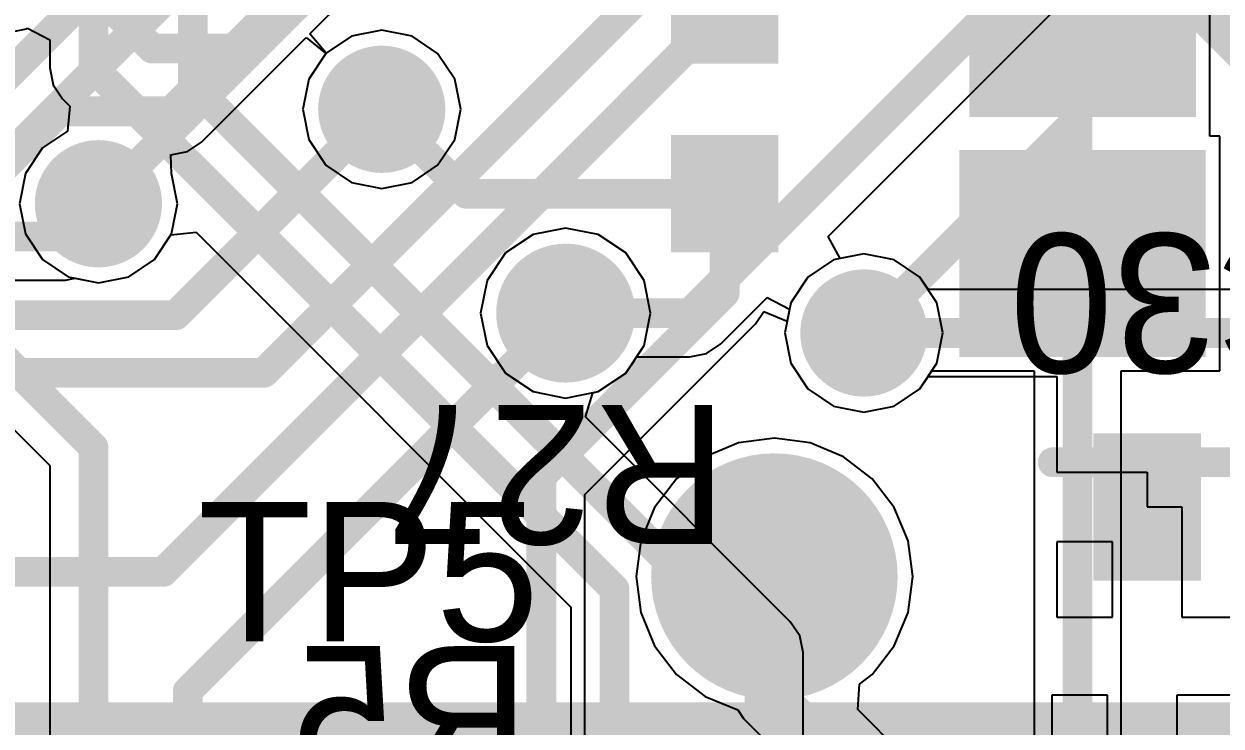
# Model space of a CAD drawing. Header units: millimetres. Extents: x 73 to 190, y 73 to 267.
# Drawn here: x 105.9 to 111.92, y 95.1 to 98.63 of the extents above; entities that cross this region are included whole.
import ezdxf

# ---------------------------------------------------------------- set-up
doc = ezdxf.new("R2010")
doc.units = ezdxf.units.MM
for name, color, linetype in [('BottomLayer', 5, 'Continuous'), ('BottomOverlay', 54, 'Continuous'), ('BottomPaste', 16, 'Continuous'), ('BottomSolder', 6, 'Continuous'), ('DrillDrawing', 1, 'Continuous'), ('MidLayer1', 16, 'Continuous'), ('MidLayer2', 76, 'Continuous'), ('MultiLayer', 9, 'Continuous'), ('TopLayer', 1, 'Continuous'), ('TopOverlay', 2, 'Continuous'), ('TopPaste', 8, 'Continuous'), ('TopSolder', 216, 'Continuous'), ('ViaHoleLayer', 16, 'Continuous')]:
    doc.layers.add(name, color=color, linetype=linetype)

msp = doc.modelspace()

# ---------------------------------------------------------------- linework, layer by layer
at = {"layer": 'BottomLayer'}
for p, q in [((109.94594216, 97.56093518), (112.5519085, 100.16689898)), ((105.7500044, 98.57238858), (105.91364644, 98.60493867999999)), ((105.91364644, 98.60493867999999), (105.91876454, 98.60835752)), ((105.91876454, 98.60835752), (106.03076838, 98.54848971999999)), ((106.03076838, 98.54848971999999), (106.03076838, 98.40762894)), ((106.03076838, 98.40762894), (106.04745364, 98.32374035999999)), ((106.04745364, 98.32374035999999), (106.0949745, 98.25262543999999)), ((106.0949745, 98.25262543999999), (106.13141842, 98.21618151999999)), ((106.13141842, 98.21618151999999), (106.11896988, 98.08979112)), ((106.11896988, 98.08979112), (105.99382662, 98.00617177999999)), ((105.99382662, 98.00617177999999), (105.90762918, 97.87716771999999)), ((105.90762918, 97.87716771999999), (105.87736, 97.72499886)), ((105.87736, 97.72499886), (105.90762918, 97.57283)), ((105.90762918, 97.57283), (105.99382662, 97.44382594)), ((106.55617246, 97.44382594), (106.6397918, 97.5689692)), ((106.6397918, 97.5689692), (106.76617966, 97.58141773999999)), ((106.76617966, 97.58141773999999), (108.65174358, 95.69585382)), ((110.00580996, 97.44893134), (109.94594216, 97.56093518)), ((105.99382662, 97.44382594), (106.12283068, 97.35762849999999)), ((106.4271684, 97.35762849999999), (106.55617246, 97.44382594)), ((110.12499946, 97.47263969999999), (110.00580996, 97.44893134)), ((110.27716832, 97.44237052), (110.12499946, 97.47263969999999)), ((110.40617238, 97.35617307999999), (110.27716832, 97.44237052)), ((106.12283068, 97.35762849999999), (106.27499954, 97.32735932)), ((106.27499954, 97.32735932), (106.4271684, 97.35762849999999)), ((110.44757438, 97.29420977999999), (110.40617238, 97.35617307999999)), ((109.40500344, 97.01999646), (109.63906444, 97.25405746)), ((109.63906444, 97.25405746), (109.75106828, 97.19418965999999)), ((114.25408188, 97.29420977999999), (110.44757438, 97.29420977999999)), ((109.75106828, 97.19418965999999), (109.72735992, 97.07500015999999)), ((109.72735992, 97.07500015999999), (109.7576291, 96.9228313)), ((109.33388852, 96.9724756), (109.40500344, 97.01999646)), ((108.92737168, 96.8726282), (108.98293672, 96.95579034)), ((108.98293672, 96.95579034), (109.24999994, 96.95579034)), ((109.24999994, 96.95579034), (109.33388852, 96.9724756)), ((109.7576291, 96.9228313), (109.84382654, 96.79382724)), ((108.78864196, 96.77993344), (108.92737168, 96.8726282)), ((110.40617238, 96.79382724), (110.44757438, 96.85579054)), ((110.44757438, 96.85579054), (111.09599066, 96.85579054)), ((111.09599066, 96.85579054), (111.09599066, 96.75400766)), ((108.72471778, 96.6530198), (108.76158334, 96.77455117999999)), ((108.76158334, 96.77455117999999), (108.78864196, 96.77993344)), ((109.84382654, 96.79382724), (109.9728306, 96.70762979999999)), ((110.27716832, 96.70762979999999), (110.40617238, 96.79382724)), ((109.9728306, 96.70762979999999), (110.12499946, 96.67736061999999)), ((110.12499946, 96.67736061999999), (110.27716832, 96.70762979999999)), ((111.09599066, 96.75400766), (111.0959932, 96.75400766)), ((111.0959932, 96.75400766), (111.0959932, 96.37500917999999)), ((109.7549875, 95.62275007999999), (108.72471778, 96.6530198)), ((111.0959932, 96.37500917999999), (111.5499928, 96.37500917999999)), ((111.5499928, 96.37500917999999), (111.5499928, 96.2000108)), ((111.5499928, 96.2000108), (111.72499118, 96.2000108)), ((111.72499118, 96.2000108), (111.72499118, 95.64601139999999)), ((111.37499442, 96.02501242), (111.0959932, 96.02501242)), ((111.0959932, 96.02501242), (111.0959932, 95.64601139999999)), ((111.37499442, 95.64601139999999), (111.37499442, 96.02501242)), ((108.65174358, 95.69585382), (108.65174358, 94.72899011999999)), ((109.80250836, 95.55163261999999), (109.7549875, 95.62275007999999)), ((111.0959932, 95.64601139999999), (111.37499442, 95.64601139999999)), ((111.72499118, 95.64601139999999), (112.0039924, 95.64601139999999)), ((109.81919362, 95.46774404), (109.80250836, 95.55163261999999)), ((109.81919362, 93.39757292), (109.81919362, 95.46774404)), ((111.35000082, 95.25398779999999), (111.0709996, 95.25398779999999)), ((111.0709996, 95.25398779999999), (111.0709996, 94.87498678)), ((111.35000082, 94.87498678), (111.35000082, 95.25398779999999)), ((111.9789988, 95.25398779999999), (111.69999758, 95.25398779999999)), ((111.69999758, 95.25398779999999), (111.69999758, 94.6999884))]:
    msp.add_line(p, q, dxfattribs=at)
at = {"layer": 'BottomLayer', "const_width": 0.1499997}
for points in [[(109.24999994, 97.17499996), (112.62499954, 100.54999956)], [(106.249978, 98.40762894), (106.249978, 99.70002919999999)], [(106.7500024, 98.31772563999999), (106.7500024, 99.00000519999999)], [(106.249978, 98.40762894), (108.8709532, 95.78665373999999)], [(106.7500024, 98.31772563999999), (109.599984, 95.46774404)], [(108.62499992, 97.17499996), (109.24999994, 97.17499996)], [(110.12499946, 97.07500015999999), (114.25408188, 97.07500015999999)], [(108.8709532, 93.1464228), (108.8709532, 95.78665373999999)], [(109.599984, 93.074998), (109.599984, 95.46774404)]]:
    msp.add_lwpolyline(points, dxfattribs=at)
at = {"layer": 'BottomLayer'}
for points, const_width in [([(106.21247744, 98.40762894, 1), (106.28747856, 98.40762894, 1)], 0.07499858), ([(106.21247744, 98.40762894, 1), (106.28747856, 98.40762894, 1)], 0.07499858), ([(107.57500202, 98.19999917999999, 1), (107.82499898, 98.19999917999999, 1)], 0.2499995), ([(106.71250184, 98.31772563999999, 1), (106.78750296, 98.31772563999999, 1)], 0.07499858), ([(106.71250184, 98.31772563999999, 1), (106.78750296, 98.31772563999999, 1)], 0.07499858), ([(106.15000106, 97.72499886, 1), (106.39999802, 97.72499886, 1)], 0.2499995), ([(108.48529992, 97.17499996, 1), (108.76469992, 97.17499996, 1)], 0.2794), ([(110.00000098, 97.07500015999999, 1), (110.24999794, 97.07500015999999, 1)], 0.2499995), ([(108.58749936, 97.17499996, 1), (108.66250048, 97.17499996, 1)], 0.07499858), ([(109.21249938, 97.17499996, 1), (109.2875005, 97.17499996, 1)], 0.07499858), ([(109.21249938, 97.17499996, 1), (109.2875005, 97.17499996, 1)], 0.07499858), ([(110.0874989, 97.07500015999999, 1), (110.16250002, 97.07500015999999, 1)], 0.07499858), ([(108.83345264, 95.78665373999999, 1), (108.90845376, 95.78665373999999, 1)], 0.07499858), ([(108.83345264, 95.78665373999999, 1), (108.90845376, 95.78665373999999, 1)], 0.07499858), ([(109.56248344, 95.46774404, 1), (109.63748456, 95.46774404, 1)], 0.07499858), ([(109.56248344, 95.46774404, 1), (109.63748456, 95.46774404, 1)], 0.07499858)]:
    msp.add_lwpolyline(points, format="xyb", close=True, dxfattribs=dict(at, const_width=const_width))
msp.add_solid([(111.7499924, 96.50001019999999), (111.3499932, 96.50001019999999), (111.7499924, 95.9000114), (111.3499932, 95.9000114)], dxfattribs=at)
at = {"layer": 'BottomPaste'}
msp.add_solid([(111.6999925, 96.45001029999999), (111.3999931, 96.45001029999999), (111.6999925, 95.9500113), (111.3999931, 95.9500113)], dxfattribs=at)
at = {"layer": 'BottomSolder'}
for points, const_width in [([(107.54000082, 98.19999917999999, 1), (107.86000018, 98.19999917999999, 1)], 0.31999936), ([(106.11499986, 97.72499886, 1), (106.43499922, 97.72499886, 1)], 0.31999936), ([(108.45030126, 97.17499996, 1), (108.79969858, 97.17499996, 1)], 0.34939986), ([(109.96499978, 97.07500015999999, 1), (110.28499914, 97.07500015999999, 1)], 0.31999936)]:
    msp.add_lwpolyline(points, format="xyb", close=True, dxfattribs=dict(at, const_width=const_width))
msp.add_solid([(111.81999226, 96.57001006), (111.27999334, 96.57001006), (111.81999226, 95.83001154), (111.27999334, 95.83001154)], dxfattribs=at)
at = {"layer": 'DrillDrawing'}
for points, const_width in [([(107.6500006, 98.19999917999999, 1), (107.7500004, 98.19999917999999, 1)], 0.0999998), ([(106.22499964, 97.72499886, 1), (106.32499944, 97.72499886, 1)], 0.0999998), ([(108.54879992, 97.17499996, 1), (108.70119992, 97.17499996, 1)], 0.1524), ([(110.07499956, 97.07500015999999, 1), (110.17499936, 97.07500015999999, 1)], 0.0999998)]:
    msp.add_lwpolyline(points, format="xyb", close=True, dxfattribs=dict(at, const_width=const_width))
at = {"layer": 'MidLayer1'}
for p, q in [((107.33909952, 98.57990443999999), (108.16209508, 99.40289999999999)), ((107.4196607, 98.48174105999999), (107.33909952, 98.57990443999999)), ((107.7000005, 98.59763871999999), (107.54783164, 98.56736954)), ((107.85216936, 98.56736954), (107.7000005, 98.59763871999999)), ((106.79418824, 98.0349957), (107.32009524, 98.56090015999999)), ((107.32009524, 98.56090015999999), (107.41826624, 98.48033136)), ((107.54783164, 98.56736954), (107.41966832, 98.48173344)), ((107.98117342, 98.4811721), (107.85216936, 98.56736954)), ((107.41826624, 98.48033136), (107.33263014, 98.35216804)), ((107.41966832, 98.48173344), (107.4196607, 98.48174105999999)), ((108.06737086, 98.35216804), (107.98117342, 98.4811721)), ((107.33263014, 98.35216804), (107.30236096, 98.19999917999999)), ((108.09764004, 98.19999917999999), (108.06737086, 98.35216804)), ((107.30236096, 98.19999917999999), (107.33263014, 98.04783031999999)), ((108.06737086, 98.04783031999999), (108.09764004, 98.19999917999999)), ((106.72307332, 97.98747483999999), (106.79418824, 98.0349957)), ((107.33263014, 98.04783031999999), (107.41882758, 97.91882625999999)), ((107.98117342, 97.91882625999999), (108.06737086, 98.04783031999999)), ((106.63918474, 97.97078703999999), (106.63918728, 97.97078957999999)), ((106.6423699, 97.87716771999999), (106.63918474, 97.97078703999999)), ((106.63918728, 97.97078957999999), (106.72307332, 97.98747483999999)), ((107.41882758, 97.91882625999999), (107.54783164, 97.83262882)), ((107.85216936, 97.83262882), (107.98117342, 97.91882625999999)), ((106.64237244, 97.87716517999999), (106.6423699, 97.87716771999999)), ((106.6423699, 97.87716264), (106.64237244, 97.87716517999999)), ((106.67263908, 97.72499886), (106.6423699, 97.87716264)), ((107.54783164, 97.83262882), (107.7000005, 97.80235963999999)), ((107.7000005, 97.80235963999999), (107.85216936, 97.83262882)), ((106.6423699, 97.57283), (106.67263908, 97.72499886)), ((106.55617246, 97.44382594), (106.6423699, 97.57283)), ((108.46135788, 97.57006648), (108.32262816, 97.47737172)), ((108.62499992, 97.60261657999999), (108.46135788, 97.57006648)), ((108.78864196, 97.57006648), (108.62499992, 97.60261657999999)), ((108.92737168, 97.47737172), (108.78864196, 97.57006648)), ((106.4271684, 97.35762849999999), (106.55617246, 97.44382594)), ((108.32262816, 97.47737172), (108.2299334, 97.338642)), ((109.02006644, 97.338642), (108.92737168, 97.47737172)), ((109.9728306, 97.44237052), (109.84382654, 97.35617307999999)), ((110.12499946, 97.47263969999999), (109.9728306, 97.44237052)), ((110.27716832, 97.44237052), (110.12499946, 97.47263969999999)), ((110.40617238, 97.35617307999999), (110.27716832, 97.44237052)), ((102.91990084, 97.34079084), (106.11000114, 97.34079084)), ((106.11000114, 97.34079084), (106.1587412, 97.35048601999999)), ((106.1587412, 97.35048601999999), (106.27499954, 97.32735932)), ((106.27499954, 97.32735932), (106.4271684, 97.35762849999999)), ((108.2299334, 97.338642), (108.1973833, 97.17499996)), ((109.05261654, 97.17499996), (109.02006644, 97.338642)), ((109.84382654, 97.35617307999999), (109.7576291, 97.22716901999999)), ((110.49236982, 97.22716901999999), (110.40617238, 97.35617307999999)), ((109.7576291, 97.22716901999999), (109.72735992, 97.07500015999999)), ((110.522639, 97.07500015999999), (110.49236982, 97.22716901999999)), ((108.1973833, 97.17499996), (108.2299334, 97.01135792)), ((109.02006644, 97.01135792), (109.05261654, 97.17499996)), ((109.72735992, 97.07500015999999), (109.7576291, 96.9228313)), ((110.49236982, 96.9228313), (110.522639, 97.07500015999999)), ((108.2299334, 97.01135792), (108.32262816, 96.8726282)), ((108.92737168, 96.8726282), (109.02006644, 97.01135792)), ((109.7576291, 96.9228313), (109.84382654, 96.79382724)), ((110.40617238, 96.79382724), (110.49236982, 96.9228313)), ((108.32262816, 96.8726282), (108.46135788, 96.77993344)), ((108.78864196, 96.77993344), (108.92737168, 96.8726282)), ((108.46135788, 96.77993344), (108.62499992, 96.74738334)), ((108.62499992, 96.74738334), (108.78864196, 96.77993344)), ((109.84382654, 96.79382724), (109.9728306, 96.70762979999999)), ((110.27716832, 96.70762979999999), (110.40617238, 96.79382724)), ((109.9728306, 96.70762979999999), (110.12499946, 96.67736061999999)), ((110.12499946, 96.67736061999999), (110.27716832, 96.70762979999999))]:
    msp.add_line(p, q, dxfattribs=at)
at = {"layer": 'MidLayer1', "const_width": 0.1499997}
for points in [[(106.63918474, 98.18999919999999), (108.9999852, 100.55079966)], [(105.752392, 97.85999985999999), (106.08239134, 98.18999919999999)], [(106.08239134, 98.18999919999999), (106.63918474, 98.18999919999999)], [(106.11000114, 97.56000046), (106.27499954, 97.72499886)], [(98.91504474, 97.56000046), (106.11000114, 97.56000046)]]:
    msp.add_lwpolyline(points, dxfattribs=at)
at = {"layer": 'MidLayer1'}
for points, const_width in [([(107.57500202, 98.19999917999999, 1), (107.82499898, 98.19999917999999, 1)], 0.2499995), ([(106.04489078, 98.18999919999999, 1), (106.1198919, 98.18999919999999, 1)], 0.07499858), ([(106.04489078, 98.18999919999999, 1), (106.1198919, 98.18999919999999, 1)], 0.07499858), ([(106.60168418, 98.18999919999999, 1), (106.6766853, 98.18999919999999, 1)], 0.07499858), ([(106.60168418, 98.18999919999999, 1), (106.6766853, 98.18999919999999, 1)], 0.07499858), ([(106.15000106, 97.72499886, 1), (106.39999802, 97.72499886, 1)], 0.2499995), ([(106.23749898, 97.72499886, 1), (106.3125001, 97.72499886, 1)], 0.07499858), ([(106.07250058, 97.56000046, 1), (106.1475017, 97.56000046, 1)], 0.07499858), ([(106.07250058, 97.56000046, 1), (106.1475017, 97.56000046, 1)], 0.07499858), ([(108.48529992, 97.17499996, 1), (108.76469992, 97.17499996, 1)], 0.2794), ([(110.00000098, 97.07500015999999, 1), (110.24999794, 97.07500015999999, 1)], 0.2499995)]:
    msp.add_lwpolyline(points, format="xyb", close=True, dxfattribs=dict(at, const_width=const_width))
at = {"layer": 'MidLayer2'}
for points, const_width in [([(111.19000114, 98.14000184), (111.19000114, 107.40999854)], 0.1499997), ([(106.27499954, 97.72499886), (109.49438604, 100.94438536)], 0.1499997), ([(107.10759884, 96.8750031), (109.91000116, 99.67740542)], 0.1499997), ([(106.60106188, 95.87349379999999), (110.26000046, 99.53243237999999)], 0.1499997), ([(111.65800122, 98.90200438), (113.7463816, 96.81362399999999)], 0.2499995), ([(105.31431058, 97.45500193999999), (106.7500024, 98.89069375999999)], 0.1499997), ([(105.1941889, 97.74500135999999), (106.249978, 98.80079045999999)], 0.1499997), ([(106.66500384, 97.16500252), (107.7000005, 98.19999917999999)], 0.1499997), ([(110.12499946, 97.07500015999999), (111.19000114, 98.14000184)], 0.1499997), ([(97.39000333999999, 97.16500252), (106.66500384, 97.16500252)], 0.1499997), ([(98.07500324, 96.8750031), (107.10759884, 96.8750031)], 0.1499997), ([(97.47650811999999, 95.87349379999999), (106.60106188, 95.87349379999999)], 0.1499997), ([(96.74295611999999, 95.09198914), (112.07209234, 95.09198914)], 0.2499995)]:
    msp.add_lwpolyline(points, dxfattribs=dict(at, const_width=const_width))
for points, const_width in [([(107.57500202, 98.19999917999999, 1), (107.82499898, 98.19999917999999, 1)], 0.2499995), ([(107.66249994, 98.19999917999999, 1), (107.73750106, 98.19999917999999, 1)], 0.07499858), ([(111.15250058, 98.14000184, 1), (111.2275017, 98.14000184, 1)], 0.07499858), ([(111.15250058, 98.14000184, 1), (111.2275017, 98.14000184, 1)], 0.07499858), ([(106.15000106, 97.72499886, 1), (106.39999802, 97.72499886, 1)], 0.2499995), ([(106.23749898, 97.72499886, 1), (106.3125001, 97.72499886, 1)], 0.07499858), ([(108.48529992, 97.17499996, 1), (108.76469992, 97.17499996, 1)], 0.2794), ([(110.00000098, 97.07500015999999, 1), (110.24999794, 97.07500015999999, 1)], 0.2499995), ([(106.62750328, 97.16500252, 1), (106.7025044, 97.16500252, 1)], 0.07499858), ([(106.62750328, 97.16500252, 1), (106.7025044, 97.16500252, 1)], 0.07499858), ([(110.0874989, 97.07500015999999, 1), (110.16250002, 97.07500015999999, 1)], 0.07499858), ([(107.07009828, 96.8750031, 1), (107.1450994, 96.8750031, 1)], 0.07499858), ([(107.07009828, 96.8750031, 1), (107.1450994, 96.8750031, 1)], 0.07499858), ([(106.56356132, 95.87349379999999, 1), (106.63856244, 95.87349379999999, 1)], 0.07499858), ([(106.56356132, 95.87349379999999, 1), (106.63856244, 95.87349379999999, 1)], 0.07499858)]:
    msp.add_lwpolyline(points, format="xyb", close=True, dxfattribs=dict(at, const_width=const_width))
at = {"layer": 'MultiLayer'}
for points, const_width in [([(107.57500202, 98.19999917999999, 1), (107.82499898, 98.19999917999999, 1)], 0.2499995), ([(106.15000106, 97.72499886, 1), (106.39999802, 97.72499886, 1)], 0.2499995), ([(108.48529992, 97.17499996, 1), (108.76469992, 97.17499996, 1)], 0.2794), ([(110.00000098, 97.07500015999999, 1), (110.24999794, 97.07500015999999, 1)], 0.2499995)]:
    msp.add_lwpolyline(points, format="xyb", close=True, dxfattribs=dict(at, const_width=const_width))
at = {"layer": 'TopLayer'}
for p, q in [((111.86502392, 98.09165802), (111.86502392, 99.90999067999999)), ((111.86502646, 98.09165802), (111.86502392, 98.09165802)), ((111.86502646, 98.06498802), (111.86502646, 98.09165802)), ((111.91502382, 98.06498802), (111.86502646, 98.06498802)), ((111.91502382, 96.88499037999999), (111.91502382, 98.06498802)), ((109.58000436, 97.12080906), (109.62196262, 97.18359785999999)), ((109.62196262, 97.18359785999999), (109.73929284, 97.13499496)), ((109.73929284, 97.13499496), (109.72735992, 97.07500015999999)), ((108.72156818, 96.26237288), (109.58000436, 97.12080906)), ((109.72735992, 97.07500015999999), (109.7576291, 96.9228313)), ((109.7576291, 96.9228313), (109.84382654, 96.79382724)), ((110.40617238, 96.79382724), (110.46708412, 96.88498784)), ((110.46708412, 96.88498784), (110.46708666, 96.88498784)), ((110.46708666, 96.88498784), (110.53502912, 96.88498784)), ((110.53502658, 96.88498784), (110.58494012, 96.88499037999999)), ((110.53502912, 96.88498784), (110.53502658, 96.88498784)), ((110.58494012, 96.88499037999999), (110.58494266, 96.88498784)), ((110.58494266, 96.88498784), (110.58494266, 96.88499037999999)), ((110.58494266, 96.88499037999999), (110.98077118, 96.88499037999999)), ((110.98077118, 96.88499037999999), (110.98077118, 94.66502021999999)), ((111.41919042, 94.66502021999999), (111.41919042, 96.88499037999999)), ((111.41919042, 96.88499037999999), (111.91502382, 96.88499037999999)), ((109.84382654, 96.79382724), (109.9728306, 96.70762979999999)), ((110.27716832, 96.70762979999999), (110.40617238, 96.79382724)), ((109.9728306, 96.70762979999999), (110.12499946, 96.67736061999999)), ((110.12499946, 96.67736061999999), (110.27716832, 96.70762979999999)), ((105.84957494, 96.59037832), (106.03076838, 96.40918488)), ((109.49487372, 96.52223774), (109.32702544, 96.45271032)), ((109.67500036, 96.54595117999999), (109.49487372, 96.52223774)), ((109.855127, 96.52223774), (109.67500036, 96.54595117999999)), ((110.02297528, 96.45271032), (109.855127, 96.52223774)), ((106.03076838, 96.40918488), (106.03076838, 90.23848348)), ((109.32702544, 96.45271032), (109.18288806, 96.3421111)), ((110.16711266, 96.3421111), (110.02297528, 96.45271032)), ((109.18288806, 96.3421111), (109.07228884, 96.19797372)), ((110.27771188, 96.19797372), (110.16711266, 96.3421111)), ((108.72156818, 92.42140773999999), (108.72156818, 96.26237288)), ((109.07228884, 96.19797372), (109.00276142, 96.03012543999999)), ((110.3472393, 96.03012543999999), (110.27771188, 96.19797372)), ((109.00276142, 96.03012543999999), (108.97904798, 95.8499988)), ((110.37095274, 95.8499988), (110.3472393, 96.03012543999999)), ((108.97904798, 95.8499988), (109.00276142, 95.66987216)), ((110.3472393, 95.66987216), (110.37095274, 95.8499988)), ((109.00276142, 95.66987216), (109.07228884, 95.50202388)), ((110.27771188, 95.50202388), (110.3472393, 95.66987216)), ((109.07228884, 95.50202388), (109.18288806, 95.35788649999999)), ((110.16711266, 95.35788649999999), (110.27771188, 95.50202388)), ((109.18288806, 95.35788649999999), (109.32702544, 95.24728728)), ((110.10230202, 95.30815584), (110.16711266, 95.35788649999999)), ((110.09399368, 95.18142508), (110.10230202, 95.30815584)), ((109.32702544, 95.24728728), (109.49047952, 95.17958103999999)), ((109.49047952, 95.17958103999999), (109.51999686, 95.13540789999999)), ((110.61040108, 94.66502021999999), (110.09399368, 95.18142508)), ((109.51999686, 95.13540789999999), (110.30998258, 94.34541963999999))]:
    msp.add_line(p, q, dxfattribs=at)
at = {"layer": 'TopLayer', "const_width": 0.1499997}
for points in [[(106.95561794, 98.50561959999999), (110.87499034, 102.424992)], [(111.1999808, 94.17502119999999), (111.1999808, 100.8249952)], [(106.249978, 98.8008184), (106.5452276, 98.50561959999999)], [(106.5452276, 98.50561959999999), (106.95561794, 98.50561959999999)], [(107.7000005, 98.19999917999999), (108.12500092, 97.77499875999999)], [(108.12500092, 97.77499875999999), (109.42500086, 97.77499875999999)], [(109.42500086, 97.27581255999999), (109.42500086, 97.77499875999999)], [(105.24798102, 97.50198178), (106.249978, 96.4999848)], [(108.50235856, 96.35317026), (109.42500086, 97.27581255999999)], [(106.72500118, 95.27500122), (108.62499992, 97.17499996)], [(106.249978, 89.0459484), (106.249978, 96.4999848)], [(108.50235856, 89.6226427), (108.50235856, 96.35317026)], [(109.67500036, 95.2904114), (109.67500036, 95.8499988)], [(106.72500118, 93.55000086), (106.72500118, 95.27500122)], [(109.67500036, 95.2904114), (110.6654124, 94.29999936)]]:
    msp.add_lwpolyline(points, dxfattribs=at)
at = {"layer": 'TopLayer'}
for points, const_width in [([(106.50772704, 98.50561959999999, 1), (106.58272816, 98.50561959999999, 1)], 0.07499858), ([(106.50772704, 98.50561959999999, 1), (106.58272816, 98.50561959999999, 1)], 0.07499858), ([(106.91811738, 98.50561959999999, 1), (106.9931185, 98.50561959999999, 1)], 0.07499858), ([(106.91811738, 98.50561959999999, 1), (106.9931185, 98.50561959999999, 1)], 0.07499858), ([(107.57500202, 98.19999917999999, 1), (107.82499898, 98.19999917999999, 1)], 0.2499995), ([(107.66249994, 98.19999917999999, 1), (107.73750106, 98.19999917999999, 1)], 0.07499858), ([(106.15000106, 97.72499886, 1), (106.39999802, 97.72499886, 1)], 0.2499995), ([(108.08750036, 97.77499875999999, 1), (108.16250148, 97.77499875999999, 1)], 0.07499858), ([(108.08750036, 97.77499875999999, 1), (108.16250148, 97.77499875999999, 1)], 0.07499858), ([(109.3875003, 97.77499875999999, 1), (109.46250142, 97.77499875999999, 1)], 0.07499858), ([(109.3875003, 97.77499875999999, 1), (109.46250142, 97.77499875999999, 1)], 0.07499858), ([(108.48529992, 97.17499996, 1), (108.76469992, 97.17499996, 1)], 0.2794), ([(109.3875003, 97.27581255999999, 1), (109.46250142, 97.27581255999999, 1)], 0.07499858), ([(109.3875003, 97.27581255999999, 1), (109.46250142, 97.27581255999999, 1)], 0.07499858), ([(110.00000098, 97.07500015999999, 1), (110.24999794, 97.07500015999999, 1)], 0.2499995), ([(108.58749936, 97.17499996, 1), (108.66250048, 97.17499996, 1)], 0.07499858), ([(106.21247744, 96.4999848, 1), (106.28747856, 96.4999848, 1)], 0.07499858), ([(106.21247744, 96.4999848, 1), (106.28747856, 96.4999848, 1)], 0.07499858), ([(108.464858, 96.35317026, 1), (108.53985912, 96.35317026, 1)], 0.07499858), ([(108.464858, 96.35317026, 1), (108.53985912, 96.35317026, 1)], 0.07499858), ([(109.39999964, 95.8499988, 1), (109.95000108, 95.8499988, 1)], 0.5499989), ([(109.6374998, 95.8499988, 1), (109.71250092, 95.8499988, 1)], 0.07499858), ([(106.68750062, 95.27500122, 1), (106.76250174, 95.27500122, 1)], 0.07499858), ([(106.68750062, 95.27500122, 1), (106.76250174, 95.27500122, 1)], 0.07499858), ([(109.6374998, 95.2904114, 1), (109.71250092, 95.2904114, 1)], 0.07499858), ([(109.6374998, 95.2904114, 1), (109.71250092, 95.2904114, 1)], 0.07499858)]:
    msp.add_lwpolyline(points, format="xyb", close=True, dxfattribs=dict(at, const_width=const_width))
for points in [[(111.7250242, 99.83165199999999), (110.7250262, 99.83165199999999), (111.7250242, 98.23165519999999), (110.7250262, 98.23165519999999)], [(109.22500126, 98.94999768), (109.22500126, 98.50000112), (109.62500046, 98.94999768), (109.62500046, 98.50000112)], [(109.22500126, 97.99999704), (109.22500126, 97.55000048), (109.62500046, 97.99999704), (109.62500046, 97.55000048)], [(110.6750263, 97.0249901), (111.7750241, 97.0249901), (110.6750263, 97.9249883), (111.7750241, 97.9249883)]]:
    msp.add_solid(points, dxfattribs=at)
at = {"layer": 'TopOverlay', "const_width": 0.1499997}
msp.add_lwpolyline([(111.0750128, 96.425004), (113.5749824, 96.425004)], dxfattribs=at)
at = {"layer": 'TopOverlay', "const_width": 0.07499858}
msp.add_lwpolyline([(111.03751224, 96.425004, 1), (111.11251336, 96.425004, 1)], format="xyb", close=True, dxfattribs=at)
at = {"layer": 'TopPaste'}
for points in [[(111.6750243, 99.78165209999999), (110.7750261, 99.78165209999999), (111.6750243, 98.2816551), (110.7750261, 98.2816551)], [(109.27500116, 98.89999777999999), (109.27500116, 98.55000102), (109.57500056, 98.89999777999999), (109.57500056, 98.55000102)], [(109.27500116, 97.94999714), (109.27500116, 97.60000038), (109.57500056, 97.94999714), (109.57500056, 97.60000038)], [(110.7250262, 97.07499), (111.7250242, 97.07499), (110.7250262, 97.87498839999999), (111.7250242, 97.87498839999999)]]:
    msp.add_solid(points, dxfattribs=at)
at = {"layer": 'TopSolder'}
for points, const_width in [([(107.54000082, 98.19999917999999, 1), (107.86000018, 98.19999917999999, 1)], 0.31999936), ([(106.11499986, 97.72499886, 1), (106.43499922, 97.72499886, 1)], 0.31999936), ([(108.45030126, 97.17499996, 1), (108.79969858, 97.17499996, 1)], 0.34939986), ([(109.96499978, 97.07500015999999, 1), (110.28499914, 97.07500015999999, 1)], 0.31999936), ([(109.36500098, 95.8499988, 1), (109.98499974, 95.8499988, 1)], 0.61999876)]:
    msp.add_lwpolyline(points, format="xyb", close=True, dxfattribs=dict(at, const_width=const_width))
for points in [[(111.79502406, 99.90165186), (110.65502634, 99.90165186), (111.79502406, 98.16165534), (110.65502634, 98.16165534)], [(109.1550014, 99.01999753999999), (109.1550014, 98.43000126), (109.69500032, 99.01999753999999), (109.69500032, 98.43000126)], [(109.1550014, 98.06999689999999), (109.1550014, 97.48000062), (109.69500032, 98.06999689999999), (109.69500032, 97.48000062)], [(110.60502644, 96.95499024), (111.84502396, 96.95499024), (110.60502644, 97.99498815999999), (111.84502396, 97.99498815999999)]]:
    msp.add_solid(points, dxfattribs=at)
at = {"layer": 'ViaHoleLayer'}
for points, const_width in [([(107.6500006, 98.19999917999999, 1), (107.7500004, 98.19999917999999, 1)], 0.0999998), ([(106.22499964, 97.72499886, 1), (106.32499944, 97.72499886, 1)], 0.0999998), ([(108.54879992, 97.17499996, 1), (108.70119992, 97.17499996, 1)], 0.1524), ([(110.07499956, 97.07500015999999, 1), (110.17499936, 97.07500015999999, 1)], 0.0999998)]:
    msp.add_lwpolyline(points, format="xyb", close=True, dxfattribs=dict(at, const_width=const_width))

# ---------------------------------------------------------------- texts
at = {"layer": 'BottomOverlay'}
msp.add_text('C30', height=0.7000011399999999, rotation=180, dxfattribs=at).set_placement((112.57499964, 97.57499915999999))
at = {"layer": 'BottomOverlay', "text_generation_flag": 2}
msp.add_text('R5', height=0.7000011399999999, rotation=360, dxfattribs=at).set_placement((108.44425098, 94.80000344))
at = {"layer": 'TopOverlay'}
msp.add_text('R27', height=0.7000011399999999, rotation=180, dxfattribs=at).set_placement((109.43770086, 96.71329908))
msp.add_text('TP5', height=0.7000011399999999, dxfattribs=at).set_placement((106.77500108, 95.52500072))

doc.saveas('drawing.dxf')
